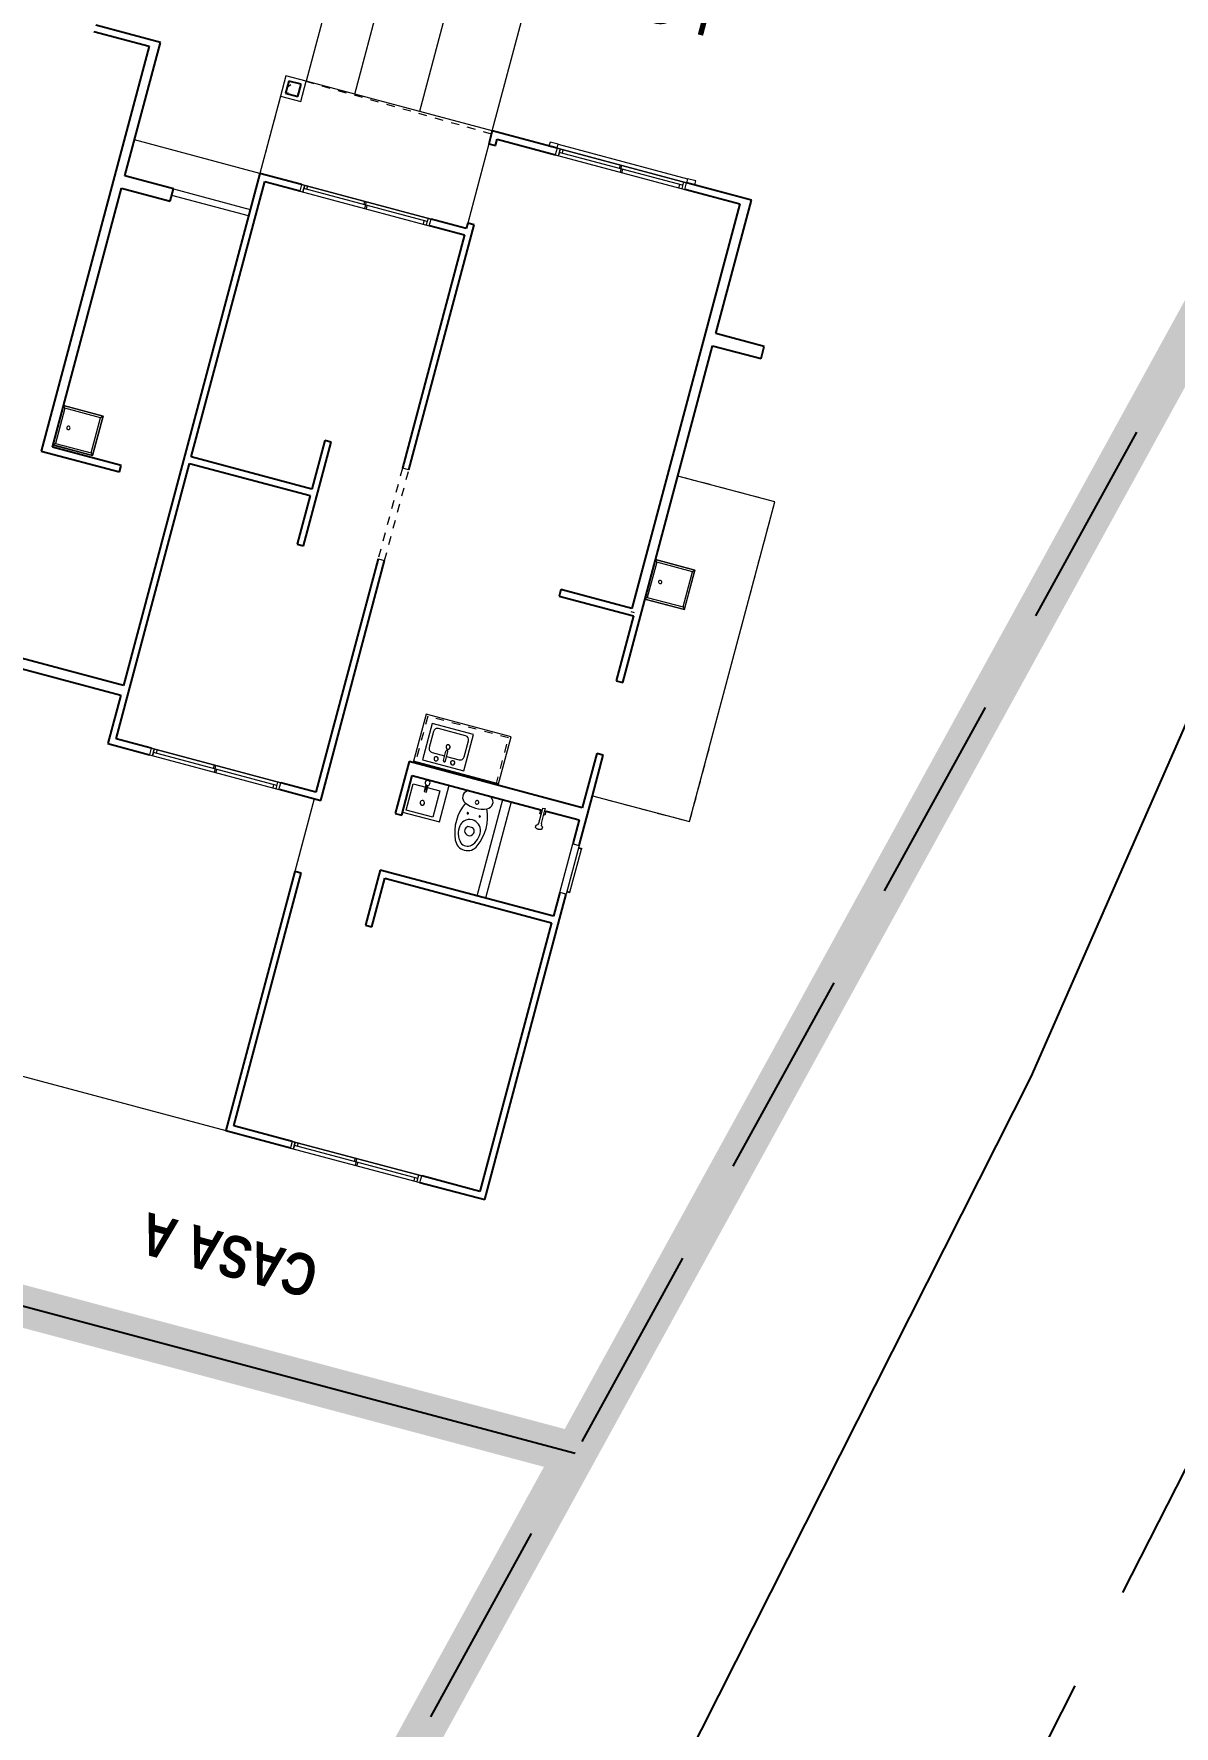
# Model space of a CAD drawing. Header units: metres. Extents: x 689715 to 690980, y 1005284 to 1006835.
# Drawn here: x 690837.61 to 690851.22, y 1005439.87 to 1005460.07 of the extents above; entities that cross this region are included whole.
import ezdxf

# ---------------------------------------------------------------- set-up
doc = ezdxf.new("R2010")
doc.units = ezdxf.units.M
for name, pattern in [('Dash', [0.006, 0.003, -0.003]), ('DASHED2', [0.375, 0.25, -0.125]), ('HIDDEN', [0.375, 0.25, -0.125]), ('Overhead', [0.00396875, 0.00238125, -0.0015875])]:
    doc.linetypes.add(name, pattern=pattern)
for name, color, linetype, lineweight in [('A-AREA', 250, 'Dash', 9), ('A-COLS', 52, 'Continuous', 9), ('A-DETL-GENF', 92, 'Continuous', 9), ('A-DETL-MEDM', 33, 'Continuous', 18), ('A-FLOR', 250, 'Continuous', 9), ('A-GENM', 13, 'Continuous', 9), ('A-GLAZ', 151, 'Continuous', 9), ('A-WALL', 250, 'Continuous', 9), ('G-ANNO-TEXT', 2, 'Continuous', 9), ('P-PIPE', 250, 'Continuous', 9), ('P-SANR-FIXT', 250, 'Continuous', 9), ('Q-CASE', 31, 'Continuous', 9), ('X1$0$A-FLOR', 250, 'Continuous', 9)]:
    doc.layers.add(name, color=color, linetype=linetype, lineweight=lineweight)
for name, color, linetype in [('A-BLDG', 7, 'Continuous'), ('C-LOTE-LINEA', 230, 'Continuous'), ('G-Poligono efectivo', 40, 'Continuous'), ('POLIGONO EFECTIVO FIII', 6, 'Continuous')]:
    doc.layers.add(name, color=color, linetype=linetype)
doc.styles.add('ARIAL', font='arial.ttf')
doc.styles.add('Arial_B', font='', dxfattribs={"width": 0.8, "height": 0.5})
doc.styles.get('Arial_B').set_extended_font_data('Arial', bold=True)

# ---------------------------------------------------------------- blocks, each defined once
blk = doc.blocks.new('Sink - Utility - 455 mmx455 mm-688411-PLANO CLAVE')
at = {"layer": 'P-SANR-FIXT'}
for p, q in [((0.494128402543429, 0.2444437499999881), (0.006527169486172977, 0.2444437499999881)), ((0.006527169486180016, 0.2436499999999884), (0.4933346525434293, 0.2436499999999884)), ((0.02936875000000625, 0.2174562499999934), (0.006527169486180016, 0.2436499999999884)), ((0.02936875000000625, 0.2174562499999934), (0.02936875000000625, -0.2174562500000077)), ((0.4706312500000136, 0.2174562499999934), (0.02936875000000625, 0.2174562499999934)), ((0.4933346525434293, 0.2436499999999884), (0.4706312500000136, 0.2174562499999934)), ((0.4706312500000136, -0.2174562500000076), (0.4706312500000136, 0.2174562499999934)), ((0.4933346525434293, 0.2436499999999884), (0.4933346525434293, -0.2436500000000057)), ((0.4941284025434291, -0.2444437500000057), (0.4941284025434291, 0.2444437499999881)), ((0.02936875000000625, -0.2174562500000077), (0.006527169486180016, -0.2436500000000057)), ((0.4933346525434293, -0.2436500000000057), (0.006527169486180016, -0.2436500000000057)), ((0.006527169486171747, -0.2444437500000056), (0.4941284025434291, -0.2444437500000056)), ((0.02936875000000625, -0.2174562500000077), (0.4706312500000136, -0.2174562500000077)), ((0.4706312500000136, -0.2174562500000076), (0.4933346525434293, -0.2436500000000057))]:
    blk.add_line(p, q, dxfattribs=at)
for centre, radius, start, end in [((0.1301750000000063, -9.71852056014801e-15), 0.02000000000000002, 90.00000000000084, 269.9999999999999), ((0.1301750000000063, -9.718520560148014e-15), 0.01999999999999999, 89.99999999999997, 269.9999999999994), ((0.1301750000000063, -9.71852056014801e-15), 0.02, 269.9999999999999, 89.99999999999962), ((0.1301750000000063, -9.718520560148014e-15), 0.01999999999999999, 269.9999999999994, 89.9999999999993)]:
    blk.add_arc(centre, radius, start, end, dxfattribs=at)
blk = doc.blocks.new('FRESNO B')
at = {"layer": 'A-FLOR', "color": 141}
for p, q in [((-1.953992523340276e-13, 6.730000000000018), (0.9499999999999424, 6.730000000000004)), ((0.9499999999999424, 6.65000000000002), (-7.460698725481052e-14, 6.65000000000002)), ((-8.881784197001252e-14, 5.249999999999986), (-8.881784197001252e-14, 6.204096295797726)), ((-7.460698725481052e-14, 6.204096295797697), (1.549999999999887, 6.204096295797697))]:
    blk.add_line(p, q, dxfattribs=at)
at = {"layer": 'A-WALL', "color": 141, "lineweight": 25}
for p, q in [((1.549999999999894, 12.65000000000002), (-6.750155989720952e-14, 12.65000000000002)), ((-7.460698725481052e-14, 6.204096295797697), (-6.750155989720952e-14, 12.53000000000002)), ((-6.750155989720952e-14, 12.53000000000002), (3.769999999999921, 12.53000000000002)), ((1.669999999999892, 10.08000000000003), (0.6999999999999922, 10.08000000000003)), ((0.6999999999999922, 10.08000000000003), (0.6999999999999922, 10.00000000000003)), ((0.6999999999999922, 10.00000000000003), (1.549999999999894, 10.00000000000003)), ((1.549999999999894, 10.00000000000003), (1.549999999999887, 6.800000000000026)), ((1.669999999999892, 5.080000000000027), (1.669999999999892, 10.08000000000003)), ((1.549999999999887, 6.800000000000026), (0.9499999999999424, 6.800000000000026)), ((0.9499999999999424, 6.800000000000026), (0.9499999999999424, 6.65000000000002)), ((0.9499999999999424, 6.65000000000002), (1.549999999999887, 6.65000000000002)), ((1.549999999999887, 6.65000000000002), (1.549999999999887, 5.000000000000014)), ((2.349999999999884, 5.080000000000027), (1.669999999999892, 5.080000000000027)), ((1.549999999999887, 5.000000000000014), (2.349999999999884, 5.000000000000014))]:
    blk.add_line(p, q, dxfattribs=at)
at = {"layer": 'P-SANR-FIXT', "color": 141, "rotation": 180}
blk.add_blockref('Sink - Utility - 455 mmx455 mm-688411-PLANO CLAVE', (1.556527169486078, 9.730000000000032), dxfattribs=at)
blk = doc.blocks.new('Window-Sliding - VENTANA DE 1_60 X 1_20-675561-PLANO CLAVE')
at = {"layer": 'A-GLAZ'}
for p, q in [((0.8003658304546725, 0.03999999999999999), (-0.7996341695453272, 0.03999999999999999)), ((-0.7996341695453272, 0.03999999999999999), (-0.7996341695453272, -0.04254999999902379)), ((-0.7996341695453272, 0.04000000000097636), (0.8003658304546725, 0.04000000000097636)), ((-0.7615341697799087, -0.04254999999902379), (-0.7615341697799087, 0.04000000000097636)), ((-0.7615341697799087, 0.04000000000097636), (-0.7615341697799087, -0.04254999999902379)), ((-0.7266091695452884, 0.04000000000097636), (-0.7266091695452884, -0.001274999999028649)), ((-0.02185916954532734, 0.04000000000097636), (-0.02185916954532734, -0.001274999999028649)), ((0.000365830454672653, -0.001274999999028649), (0.000365830454672653, 0.04000000000097636)), ((0.7622658304671645, 0.04000000000097636), (0.7622658304671645, -0.04254999999902379)), ((0.8003658304546725, -0.04254999999902379), (0.8003658304546725, 0.03999999999999999)), ((-0.7996341695453272, -0.04254999999902379), (0.8003658304546725, -0.04254999999902379)), ((-0.7996341695453272, -0.04254999999902379), (0.8003658304546725, -0.04254999999902379)), ((-0.7996341692992297, -0.04254999999902379), (0.8003658304556447, -0.04254999999902379)), ((0.7622658304671645, -0.001274999999028649), (-0.7615341697799086, -0.001274999999028649)), ((0.000365830454672653, -0.001274999999028649), (0.000365830454672653, -0.04254999999902379)), ((0.02259083045467268, -0.04254999999902379), (0.02259083045467268, -0.001274999999028649)), ((0.7273408304547152, -0.04254999999902379), (0.7273408304547152, -0.001274999999028649))]:
    blk.add_line(p, q, dxfattribs=at)
blk = doc.blocks.new('Window-Sliding - VENTANA DE 1_60 X 1_20-V1-PLANO CLAVE')
at = {"layer": 'A-GLAZ'}
for p, q in [((0.8003658304546725, 0.03999999999999999), (-0.7996341695453272, 0.03999999999999999)), ((-0.7996341695453272, 0.03999999999999999), (-0.7996341695453272, -0.0400000000000174)), ((-0.7996341695453272, 0.04000000000097636), (0.8003658304546725, 0.04000000000097636)), ((-0.7615341697799087, -0.04000000000001742), (-0.7615341697799087, 0.04000000000097636)), ((-0.7615341697799087, 0.04000000000097636), (-0.7615341697799087, -0.04000000000001743)), ((-0.7266091695452884, 0.04000000000097636), (-0.7266091695452884, -0.001274999999028649)), ((-0.02185916954532734, 0.04000000000097636), (-0.02185916954532734, -0.001274999999028649)), ((0.000365830454672653, -0.001274999999028649), (0.000365830454672653, 0.04000000000097636)), ((0.7622658304671645, 0.04000000000097636), (0.7622658304671645, -0.0400000000000134)), ((0.8003658304546725, -0.04000000000001214), (0.8003658304546725, 0.03999999999999999)), ((-0.7996341695453272, -0.04254999999902379), (0.8003658304546725, -0.04254999999902379)), ((-0.7996341695453272, -0.04254999999902379), (0.8003658304546725, -0.04254999999902379)), ((-0.7996341692992297, -0.04254999999902379), (0.8003658304556447, -0.04254999999902379)), ((0.7622658304671645, -0.001274999999028649), (-0.7615341697799086, -0.001274999999028649)), ((0.000365830454672653, -0.001274999999028649), (0.000365830454672653, -0.04000000000001475)), ((0.02259083045467268, -0.04000000000001475), (0.02259083045467268, -0.001274999999028649)), ((0.7273408304547152, -0.04000000000001343), (0.7273408304547152, -0.001274999999028649))]:
    blk.add_line(p, q, dxfattribs=at)
blk = doc.blocks.new('M_MOLDURA SENCILLA PARA VENTANAS - Type 3-V10-PLANO CLAVE')
at = {"layer": 'A-GENM', "lineweight": 18}
for p, q in [((-0.6750000000000111, 0.09000000000000012), (-0.7750000000000058, 0.09000000000000012)), ((-0.7750000000000058, 0.09000000000000012), (-0.7750000000000058, 0.04000000000000011)), ((-0.7750000000000058, 0.04000000000000011), (-0.6750000000000111, 0.04000000000000011)), ((-0.6750000000000111, 0.04000000000000011), (-0.6750000000000111, 0.09000000000000012)), ((1.024999999999992, 0.09000000000000012), (0.9249999999999889, 0.09000000000000012)), ((0.9249999999999889, 0.09000000000000012), (0.9249999999999889, 0.04000000000000011)), ((0.9249999999999889, 0.04000000000000011), (1.024999999999992, 0.04000000000000011)), ((1.024999999999992, 0.04000000000000011), (1.024999999999992, 0.09000000000000012))]:
    blk.add_line(p, q, dxfattribs=at)
at = {"layer": 'A-GENM'}
blk.add_line((-0.675000000000008, 0.09000000000000001), (0.924999999999992, 0.09000000000000001), dxfattribs=at)
blk = doc.blocks.new('M_Ventana_Celosia 1 cuerpo - BAÑO-1121871-PLANO CLAVE')
at = {"layer": 'A-GLAZ'}
for p, q in [((-0.300000000000007, -0.04), (-0.300000000000007, 0.04)), ((-0.300000000000007, 0.04), (0.2999999999999924, 0.04)), ((-0.2750000000000072, 0.03999999999999969), (-0.2750000000000072, 0.07675334097780745)), ((-0.2750000000000072, 0.07675334097780745), (-0.2650000000000072, 0.07675334097780745)), ((-0.2650000000000072, 0.07675334097780745), (-0.2650000000000072, 0.03999999999999969)), ((0.2649999999999921, 0.07604623419662293), (-0.2650000000000081, 0.07604623419662293)), ((0.2649999999999926, 0.03999999999999973), (0.2649999999999926, 0.07675334097781016)), ((0.2749999999999926, 0.07675334097781016), (0.2649999999999926, 0.07675334097781016)), ((0.2749999999999926, 0.07675334097781016), (0.2749999999999926, 0.0399999999999997)), ((0.2999999999999924, 0.04), (0.2999999999999924, -0.04)), ((0.2999999999999924, -0.04), (-0.300000000000007, -0.04))]:
    blk.add_line(p, q, dxfattribs=at)
blk = doc.blocks.new('Asiento de WC con cisterna - Basado en muro _1_ - 700 x 370 mm-V7-PLANO CLAVE')
at = {"layer": 'P-SANR-FIXT'}
for p, q in [((0.08188709035935567, 0.5055635977873038), (0.09421954282716859, 0.493231145319493)), ((0.09421954282716859, 0.493231145319493), (0.1557804571728157, 0.493231145319493)), ((0.1557804571728157, 0.493231145319493), (0.1681124345074399, 0.5055631226541172)), ((-0.02187722138719559, 0.07499999999999994), (-0.02187722138719559, 0.08391989724035026)), ((-0.02187722138719559, 0.07499999999999994), (-0.02187722138719559, 0.08391989724035026)), ((0.2718772213871811, 0.0839198972403314), (0.2718772213871811, 0.07499999999999994)), ((0.2718772213871811, 0.0839198972403314), (0.2718772213871811, 0.07499999999999994))]:
    blk.add_line(p, q, dxfattribs=at)
for centre, radius, start, end in [((0.5000422088294059, 0.4631829594189233), 0.5583911110627031, 156.2031105431048, 204.6060293370741), ((0.5000422088294061, 0.4631829594189232), 0.5583911110627032, 156.2031105431045, 204.6455084719933), ((0.1263906931667725, 0.6279586832031133), 0.1500205755124663, 90.53114040896261, 156.2031105431063), ((0.1263906931667726, 0.627958683203113), 0.1500205755124664, 90.53114040896229, 156.2031105431058), ((0.2155035793955505, 0.5453808393940114), 0.2198801290422032, 135.6026374064219, 189.0939245400835), ((0.1167033178664538, 0.6421242949030073), 0.08160219203835921, 84.16452320228078, 135.6026374064211), ((0.1236093068331425, 0.6279586832032669), 0.1500205755124664, 23.79688945691986, 89.46885958470654), ((0.1236093068331423, 0.6279586832032668), 0.1500205755124665, 23.79688945691951, 89.46885958470611), ((0.1332966821335287, 0.6421242949030073), 0.08160219203835917, 44.39736259357652, 95.8354767977185), ((0.03449642060443201, 0.5453808393940114), 0.2198801290422031, 350.9060754599147, 44.3973625935772), ((-0.2500422088294234, 0.4631829594189235), 0.5583911110627031, 335.3544915280072, 23.79688945691954), ((-0.2500422088294235, 0.4631829594189235), 0.5583911110627032, 335.3939706629263, 23.79688945691991), ((0.1249965700011368, 0.5308938083802591), 0.1282210170177353, 189.0939245400833, 270.0015327010727), ((0.1172424294186785, 0.5409189368466328), 0.0499999999999988, 162.8135445182306, 225.0000000000047), ((0.1249996889637568, 0.5385196732527052), 0.05811982397823022, 17.18294614083706, 162.8135445182307), ((0.1250034299988457, 0.5308938083802591), 0.1282210170177353, 269.9984672994297, 317.5547232189022), ((0.1327570954481102, 0.5409184617134469), 0.05000000000000183, 314.9999999999996, 17.18294614083711), ((0.1250034299988457, 0.5308938083802591), 0.1282210170177355, 317.5547232189018, 350.9060754599144), ((0.0221904505495775, 0.1536969039532579), 0.0825275128411137, 113.1217691630647, 237.7255393616297), ((0.02219045054957754, 0.1536969039532579), 0.08252751284111375, 113.1217691630644, 237.7255393616293), ((0.1249999999999927, -0.08708317119861808), 0.3443382231803591, 66.87823083693358, 113.121769163063), ((0.1249999999982369, -0.08708317119446829), 0.3443382231758532, 112.6568070909436, 113.1217691630658), ((0.0518305911706004, 0.3404140648905677), 0.007829715225314391, 1.272221872585407e-12, 180.0000000000004), ((0.0518305911706004, 0.3404140648905676), 0.007829715225314412, 179.9999999999999, 359.9999999999992), ((0.1256452486108077, 0.1862915561837395), 0.02088535773801652, 2.544443745170813e-14, 180), ((0.1997880414132113, 0.3404140648905682), 0.007829715225314409, 7.124442486478279e-13, 180.000000000004), ((0.1997880414132113, 0.3404140648905676), 0.007829715225314452, 179.9999999999995, 1.933777246329818e-12), ((0.1249999999989467, -0.08708317120110491), 0.3443382231830575, 66.87823083693642, 67.34319290905344), ((0.2278095494504263, 0.1536969039532501), 0.08252751284111375, 302.2744606383561, 66.87823083693543), ((0.2278095494504263, 0.1536969039532501), 0.08252751284111372, 302.2744606383558, 66.87823083693507), ((0.1256452486108077, 0.1862915561837395), 0.02088535773801541, 180, 5.088887490341627e-14)]:
    blk.add_arc(centre, radius, start, end, dxfattribs=at)
blk = doc.blocks.new('Shower_System-Symmons-Dia-Shower-Tub_Spout - 2_5 GPM Flow Restrictor_ Chrome-789671-PLANO CLAVE')
at = {"layer": 'P-PIPE'}
for p, q in [((10.78847418490957, 5.64833240039586), (10.78847418490957, 5.673732400395861)), ((10.86446639145359, 5.673732400395862), (10.86446639145359, 5.648332400395861)), ((10.79472028818157, 5.642086297123863), (10.78847418490957, 5.64833240039586)), ((10.80742028818156, 5.634753948705157), (10.79472028818157, 5.642086297123863)), ((10.79472028818157, 5.458853730516862), (10.81200504935531, 5.463495703043542)), ((10.79472028818157, 5.455054265245675), (10.79472028818157, 5.458853730516862)), ((10.81377028818158, 5.455054265245715), (10.79472028818157, 5.455054265245715)), ((10.80742028818156, 5.620154265245772), (10.80742028818156, 5.634753948705157)), ((10.81200504935531, 5.463495703043542), (10.81377028818157, 5.463495703043542)), ((10.81377028818157, 5.463495703043542), (10.81377028818156, 5.614123166941712)), ((10.81377028818158, 5.429654265245681), (10.81377028818158, 5.455054265245715)), ((10.83917028818159, 5.614123166941712), (10.83917028818159, 5.463495703043542)), ((10.83917028818159, 5.463495703043542), (10.84093552700785, 5.463495703043542)), ((10.85822028818159, 5.455054265245715), (10.83917028818158, 5.455054265245715)), ((10.83917028818158, 5.455054265245715), (10.83917028818158, 5.429654265245681)), ((10.84093552700785, 5.463495703043542), (10.85822028818159, 5.458853730516863)), ((10.85822028818159, 5.642086297123863), (10.84552028818159, 5.634753948705158)), ((10.84552028818159, 5.634753948705158), (10.84552028818159, 5.620154265245772)), ((10.86446639145359, 5.648332400395861), (10.85822028818159, 5.642086297123863)), ((10.85822028818159, 5.458853730516863), (10.85822028818159, 5.455054265245715)), ((10.83917028818158, 5.429654265245681), (10.81377028818158, 5.429654265245681))]:
    blk.add_line(p, q, dxfattribs=at)
blk.add_open_spline([(10.78847418490957, 5.673732400395861), (10.78847654084586, 5.674601728311892), (10.78882015961313, 5.676313428696286), (10.79036904348912, 5.678832166529689), (10.79290117796723, 5.681205930820459), (10.79749763517924, 5.684101631818613), (10.80530575190709, 5.687059475227506), (10.81697131742473, 5.689164437133897), (10.82966575595639, 5.689597408816618), (10.8420135478714, 5.68831017386291), (10.8535677299157, 5.685208237250614), (10.86227323625739, 5.680183749285701), (10.86446050161287, 5.67590572018594), (10.86446639145359, 5.673732400395862)], degree=3, knots=[0, 0, 0, 0, 0.05263157894736842, 0.1052631578947368, 0.1578947368421053, 0.2105263157894737, 0.3157894736842105, 0.4210526315789473, 0.5263157894736842, 0.631578947368421, 0.7368421052631579, 0.868421052631579, 1, 1, 1, 1], dxfattribs=at)
for points in [[(10.81377028818156, 5.614123166941712), (10.81243554213799, 5.614630948917133), (10.81012839499278, 5.615792135391595), (10.80792105471739, 5.617888621405987), (10.80742151009942, 5.61939317255876), (10.80742028818156, 5.620154265245772)], [(10.84552028818159, 5.620154265245772), (10.84551906626373, 5.61939317255876), (10.84501952164576, 5.617888621405988), (10.84281218137037, 5.615792135391595), (10.84050503422517, 5.614630948917135), (10.83917028818159, 5.614123166941712)]]:
    blk.add_open_spline(points, degree=3, dxfattribs=at)
at = {"layer": 'P-SANR-FIXT'}
for p, q in [((10.73122028818158, 5.455054265245669), (10.73122028818158, 5.461404265245669)), ((10.73122028818158, 5.461404265245669), (10.79472028818157, 5.461404265245669)), ((10.79472028818157, 5.461404265245669), (10.79472028818157, 5.505854265245668)), ((10.79472028818157, 5.505854265245668), (10.81377028818157, 5.505854265245668)), ((10.83917028818158, 5.505854265245668), (10.85822028818158, 5.505854265245668)), ((10.85822028818158, 5.505854265245668), (10.85822028818158, 5.46140426524567)), ((10.85822028818158, 5.46140426524567), (10.92172028818158, 5.46140426524567)), ((10.92172028818158, 5.46140426524567), (10.92172028818158, 5.455054265245669))]:
    blk.add_line(p, q, dxfattribs=at)
blk = doc.blocks.new('M_PONTUS45_2017 - M_PONTUS45_2017-883207-PLANO CLAVE')
at = {"layer": 'A-GENM'}
for p, q in [((0.2279999999999978, 0.5280000000000005), (-0.2280000000000022, 0.5280000000000005)), ((-0.2280000000000022, 0.5280000000000005), (-0.2280000000000022, 0.07500000000000001)), ((-0.1359999999999999, 0.167995535799878), (-0.1359999999999999, 0.4948549201694228)), ((-0.1359999999999994, 0.4948549201694216), (0.1930000000000005, 0.4948549201694216)), ((0.1930000000000005, 0.4948549201694228), (0.1930000000000005, 0.167995535799878)), ((0.1930000000000005, 0.167995535799878), (-0.1359999999999999, 0.167995535799878))]:
    blk.add_line(p, q, dxfattribs=at)
at = {"layer": 'P-SANR-FIXT'}
for p, q in [((0.01334027428635848, 0.2253312500000225), (0.0133402742863582, 0.1390111950436073)), ((0.04366380000000099, 0.2253312500000224), (0.01334027428635848, 0.2253312500000225)), ((0.0436638000000007, 0.1392898136295784), (0.04366380000000099, 0.2253312500000224)), ((0.0221499999999993, 0.1999312500000069), (0.02214999999999903, 0.143680550901422)), ((0.03484999999999897, 0.1999312500000069), (0.0221499999999993, 0.1999312500000069)), ((0.03484999999999869, 0.1436805509014218), (0.03484999999999897, 0.1999312500000069))]:
    blk.add_line(p, q, dxfattribs=at)
for centre, radius, start, end in [((0.02850000000000183, 0.3600363776654815), 0.02717799999999874, 359.9999999999991, 179.9999999999995), ((0.02850000000000183, 0.3600363776654815), 0.02717799999999875, 179.9999999999999, 359.9999999999992), ((0.02850000000000062, 0.1150000000000157), 0.02937509999996869, 359.9999999999992, 179.9999999999995), ((0.02850000000000062, 0.1150000000000157), 0.0293750999999687, 179.9999999999998, 359.9999999999993), ((0.02850000000000262, 0.1149999999999975), 0.02937509999998626, 77.51585301925981, 102.4841469807401)]:
    blk.add_arc(centre, radius, start, end, dxfattribs=at)
blk = doc.blocks.new('M_Opening-Door - 0915 x 2134mm-891380-PLANO CLAVE')
at = {"layer": 'A-DETL-GENF', "linetype": 'Overhead'}
for p, q in [((0.5518113432835852, 0.04000000000000224), (-0.5681886567164147, 0.04000000000000224)), ((-0.5681886567164147, -0.03999999999999618), (0.5518113432835852, -0.03999999999999618))]:
    blk.add_line(p, q, dxfattribs=at)
at = {"layer": 'A-DETL-MEDM'}
for p, q in [((-0.5681886567164147, 0.04000000000000224), (-0.5681886567164147, -0.03999999999999618)), ((0.551811343283585, -0.03999999999999618), (0.551811343283585, 0.04000000000000224))]:
    blk.add_line(p, q, dxfattribs=at)
blk = doc.blocks.new('M_Base Cabinet-Double Door Sink Unit - 105-535934-PLANO CLAVE')
at = {"layer": 'Q-CASE', "linetype": 'Dash'}
for p, q in [((-0.4812622950819733, -6.767919558114955e-17), (-0.4812622950819733, -0.5799999999999997)), ((0.5187377049180263, -0.5799999999999997), (0.5187377049180263, -6.767919558114955e-17)), ((-0.4812622950819733, -0.5799999999999997), (0.5187377049180263, -0.5799999999999997))]:
    blk.add_line(p, q, dxfattribs=at)
blk = doc.blocks.new('Counter Top w Sink Hole - 600mm Depth-798893-PLANO CLAVE')
at = {"layer": 'Q-CASE'}
for p, q in [((-1.200462295081971, 0), (-1.200462295081971, -0.5999999999999998)), ((-0.1504622950819716, -0.5999999999999998), (-0.1504622950819716, 0)), ((-1.200462295081969, -0.01904999999999946), (-0.1504622950819689, -0.01904999999999946)), ((-1.200462295081971, -0.5999999999999998), (-0.1504622950819716, -0.5999999999999998))]:
    blk.add_line(p, q, dxfattribs=at)
blk = doc.blocks.new('Fregadero de cocina - Isla - 510 x 450 mm-V14-PLANO CLAVE')
at = {"layer": 'P-SANR-FIXT'}
for p, q in [((-0.2393107594349382, 0.2273454011136385), (-0.2393107594349382, -0.22265459888635)), ((0.2706892405650619, 0.2273454011136385), (-0.2393107594349382, 0.2273454011136385)), ((0.2706892405650619, -0.22265459888635), (0.2706892405650619, 0.2273454011136386)), ((-0.2012107594349317, 0.06224540111364279), (-0.2012107594349317, -0.1337545988863613)), ((0.002989240565061231, 0.1130454011136345), (-0.1504107594349398, 0.1130454011136345)), ((0.00298924056506123, 0.1701954011136374), (0.00298924056506123, 0.05314540111363695)), ((0.0283892405650612, 0.1701954011136374), (0.0283892405650612, 0.05314540111363695)), ((0.1817892405650552, 0.1130454011136363), (0.02838924056506121, 0.1130454011136363)), ((0.2325892405650642, -0.1337545988863628), (0.2325892405650642, 0.06224540111362735)), ((-0.1504107594349319, -0.1845545988863609), (0.1817892405650662, -0.1845545988863609)), ((-0.2393107594349382, -0.22265459888635), (0.2706892405650619, -0.22265459888635))]:
    blk.add_line(p, q, dxfattribs=at)
for centre, radius, start, end in [((-0.1504107594349399, 0.06224540111364263), 0.05079999999999229, 89.99999999999994, 180), ((-0.08591075943493846, 0.1671166075596429), 0.0254000000000002, 359.9999999999996, 179.9999999999998), ((-0.08591075943493846, 0.1671166075596429), 0.02540000000000019, 180.0000000000001, 3.562221243239139e-13), ((0.01568924056506129, -5.66033779171555e-17), 0.02539999999999978, 359.9999999999996, 179.9999999999998), ((0.01568924056506129, -5.586524424723636e-17), 0.02539999999999978, 180.0000000000001, 3.053332494204976e-13), ((0.01568924056506121, 0.1701954011136374), 0.0127, 359.9999999999996, 179.9999999999999), ((0.01568924056506121, 0.05314540111363695), 0.01269999999999997, 180, 5.088887490341627e-14), ((0.1172892405650611, 0.172313332320954), 0.02540000000000013, 359.9999999999996, 179.9999999999998), ((0.1172892405650611, 0.172313332320954), 0.02540000000000013, 180.0000000000001, 3.562221243239139e-13), ((0.1817892405650552, 0.06224540111362734), 0.05080000000000862, 359.9999999999996, 90.00000000000006), ((-0.150410759434932, -0.1337545988863612), 0.05079999999999975, 179.9999999999997, 269.9999999999994), ((0.1817892405650661, -0.1337545988863628), 0.05079999999999806, 269.9999999999996, 2.544443745170813e-14)]:
    blk.add_arc(centre, radius, start, end, dxfattribs=at)
blk = doc.blocks.new('M_Rectangular Column - 25X25-664251-PLANO CLAVE')
at = {"layer": 'A-COLS'}
for p, q in [((0.1250000000000005, 0.1250000000000036), (-0.1249999999999997, 0.1250000000000036)), ((-0.1249999999999997, 0.1250000000000036), (-0.1249999999999997, -0.1249999999999954)), ((0.1250000000000005, -0.1249999999999954), (0.1250000000000005, 0.1250000000000036)), ((-0.1249999999999997, -0.1249999999999954), (0.1250000000000005, -0.1249999999999954))]:
    blk.add_line(p, q, dxfattribs=at)
blk = doc.blocks.new('FRESNO A')
at = {"layer": 'A-COLS'}
h = blk.add_hatch(dxfattribs=at)
h.set_pattern_fill('FP_2', color=141, style=0, pattern_type=2)
h.set_pattern_definition([(49.99999999999999, (-60.87647028818293, 7.224945734754492), (0.4556770199074901, -0.04034170953528002), [0.048, -0.524]), (355, (-60.87647028818293, 7.224945734754492), (-0.08772022844793115, 0.4774622095213848), [0.038, -0.419]), (100.451, (-60.83847028818293, 7.221945734754492), (0.3676563626281205, 0.4379563894031687), [0.04, -0.445]), (46.184, (-60.87647028818293, 7.351945734754494), (0.6776120746636465, -0.1055219231725278), [0.071, -0.7859999999999999]), (96.63599999999998, (-60.82047028818293, 7.342945734754494), (0.5934750727977501, 0.618727999986832), [0.06099999999999998, -0.6679999999999996]), (351.184, (-60.87647028818293, 7.351945734754494), (0.5937771062446777, 0.6183015025856697), [0.057, -0.629]), (21, (-60.81347028818293, 7.319945734754491), (0.3789860528217545, -0.256200257155582), [0.048, -0.524]), (326, (-60.81347028818293, 7.319945734754491), (0.1547564319647091, 0.4601254685034858), [0.038, -0.419]), (71.45100000000001, (-60.78147028818293, 7.29894573475449), (0.5338849710407494, 0.2048019474927379), [0.04, -0.445]), (37.50000000000001, (-60.87647028818293, 7.224945734754492), (0.007874588010895286, 0.2114993873836487), [0.008, -0.406, 0.008, -0.417, -0.421]), (37.50000000000001, (-60.87647028818293, 7.224945734754492), (0.007874588010895286, 0.2114993873836487), [-0.8390000000000001, 0.008, -0.412]), (7.499999999999999, (-60.87647028818293, 7.224945734754492), (0.1666766369180628, 0.2509021695914251), [0.008, -0.234, 0.008, -0.396, -0.16]), (7.499999999999999, (-60.87647028818293, 7.224945734754492), (0.1666766369180628, 0.2509021695914251), [-0.647, 0.008, -0.152]), (327.5, (-61.01847028818293, 7.224945734754492), (0.3392980184879484, -0.01458953906577559), [0.008, -0.15, 0.008, -0.487, -0.657]), (327.5, (-61.01847028818293, 7.224945734754492), (0.3392980184879484, -0.01458953906577559), [-0.654, 0.008, -0.649]), (317.5, (-61.08147028818293, 7.224945734754492), (0.3702240791281796, 0.06358562128100498), [0.008, -0.198, 0.008, -0.321, -0.467]), (317.5, (-61.08147028818293, 7.224945734754492), (0.3702240791281796, 0.06358562128100498), [-0.535, 0.008, -0.458])])
h.paths.add_polyline_path([(7.100000000000065, 5.050000000000033), (7.250000000000085, 5.050000000000033), (7.250000000000085, 5.200000000000031), (7.100000000000065, 5.200000000000031), (7.100000000000065, 5.05739130434803)], flags=0)
at = {"layer": 'A-AREA', "color": 141}
for p, q in [((1.549999999999883, 12.36000000000009), (0.3499999999999375, 12.3600000000001)), ((0.3499999999999375, 12.3600000000001), (0.3499999999999233, 8.410000000000096)), ((0.3499999999999233, 8.410000000000096), (1.549999999999855, 8.410000000000089)), ((7.299999999999997, 5.250000000000036), (7.299999999999997, 6.204096295797761)), ((4.749999999999915, 5.039382239382341), (7.049999999999997, 5.003861003861097))]:
    blk.add_line(p, q, dxfattribs=at)
at = {"layer": 'A-COLS', "color": 141, "lineweight": 25}
for p, q in [((7.25, 5.200000000000038), (7.099999999999994, 5.200000000000038)), ((7.099999999999994, 5.200000000000038), (7.099999999999994, 5.050000000000033)), ((7.25, 5.050000000000033), (7.25, 5.200000000000038)), ((7.099999999999994, 5.050000000000033), (7.25, 5.050000000000033))]:
    blk.add_line(p, q, dxfattribs=at)
at = {"layer": 'A-FLOR', "color": 141}
for p, q in [((7.91749999999999, 17.34999999999998), (4.749999999999815, 17.34999999999998)), ((4.749999999999844, 13.25000000000011), (4.749999999999844, 14.15000000000011)), ((1.549999999999912, 12.36000000000009), (0.3499999999999375, 12.36000000000009)), ((0.3499999999999375, 12.36000000000009), (0.3499999999999375, 8.410000000000096)), ((0.3499999999999375, 8.410000000000096), (1.549999999999912, 8.410000000000096)), ((4.749999999999915, 5.160048147898884), (4.749999999999915, 6.140048147898938)), ((7.299999999999898, 5.250000000000036), (7.299999999999898, 6.204096295797775)), ((4.749999999999915, 5.000000000000099), (7.049999999999997, 5.000000000000099))]:
    blk.add_line(p, q, dxfattribs=at)
at = {"layer": 'A-WALL', "color": 141, "lineweight": 25}
for p, q in [((2.349999999999866, 17.35000000000009), (1.549999999999912, 17.35000000000009)), ((1.549999999999912, 17.35000000000009), (1.549999999999883, 13.57500000000008)), ((1.62999999999991, 17.27000000000009), (2.349999999999866, 17.27000000000009)), ((1.629999999999924, 13.95000000000009), (1.62999999999991, 17.27000000000009)), ((4.749999999999872, 17.35000000000008), (3.949999999999861, 17.35000000000008)), ((3.949999999999861, 17.27000000000008), (4.66999999999986, 17.27000000000008)), ((4.66999999999986, 17.27000000000008), (4.66999999999986, 14.15000000000011)), ((4.749999999999858, 14.15000000000011), (4.749999999999872, 17.35000000000008)), ((3.689999999999898, 14.55000000000008), (3.689999999999912, 13.95000000000008)), ((3.769999999999897, 14.55000000000008), (3.689999999999898, 14.55000000000008)), ((3.769999999999897, 13.87000000000008), (3.769999999999897, 14.55000000000008)), ((4.66999999999986, 14.15000000000011), (4.749999999999858, 14.15000000000011)), ((3.689999999999898, 13.95000000000008), (1.62999999999991, 13.95000000000009)), ((1.62999999999991, 13.87000000000009), (3.769999999999897, 13.87000000000008)), ((1.629999999999868, 13.57500000000008), (1.629999999999868, 13.87000000000009)), ((3.689999999999898, 13.17000000000008), (3.689999999999912, 12.68000000000008)), ((3.769999999999897, 13.17000000000008), (3.689999999999898, 13.17000000000008)), ((3.769999999999897, 12.53000000000008), (3.769999999999897, 13.17000000000008)), ((5.185000000000002, 13.25000000000011), (4.66999999999986, 13.25000000000011)), ((4.66999999999986, 13.25000000000011), (4.66999999999986, 10.28681119365349)), ((4.749999999999858, 13.17000000000011), (5.185000000000002, 13.1700000000001)), ((4.749999999999858, 10.28681119365349), (4.749999999999858, 13.17000000000011)), ((7.299999999999912, 13.2500000000001), (6.785000000000011, 13.2500000000001)), ((6.785000000000011, 13.17000000000009), (7.219999999999914, 13.17000000000009)), ((7.219999999999914, 13.17000000000009), (7.219999999999914, 9.766811193653474)), ((7.299999999999912, 12.65000000000015), (7.299999999999912, 13.2500000000001)), ((1.549999999999883, 12.97500000000009), (1.549999999999883, 12.36000000000009)), ((1.629999999999868, 12.68000000000008), (1.629999999999868, 12.97500000000009)), ((2.038249999999877, 12.68000000000008), (1.629999999999868, 12.68000000000008)), ((1.629999999999868, 12.53000000000009), (3.769999999999897, 12.53000000000008)), ((1.629999999999868, 11.86000000000008), (1.629999999999868, 12.53000000000009)), ((3.689999999999898, 12.68000000000008), (2.10174999999991, 12.68000000000008)), ((8.849814697676877, 12.65000000000015), (7.299999999999912, 12.65000000000015)), ((7.299999999999912, 6.204096295797761), (7.299999999999912, 12.53000000000015)), ((1.549999999999883, 12.35998642538004), (1.549999999999855, 11.86000000000008)), ((1.549999999999855, 11.86000000000008), (1.629999999999868, 11.86000000000008)), ((1.549999999999855, 10.96000000000008), (1.549999999999855, 6.800000000000097)), ((1.629999999999868, 10.96000000000008), (1.549999999999855, 10.96000000000008)), ((1.629999999999853, 10.16000000000008), (1.629999999999868, 10.96000000000008)), ((5.729999999999933, 10.36681119365348), (5.649999999999892, 10.36681119365349)), ((5.649999999999892, 10.36681119365349), (5.649999999999935, 9.086811193653489)), ((5.729999999999933, 9.766811193653481), (5.729999999999933, 10.36681119365348)), ((2.549999999999855, 10.16000000000007), (1.629999999999868, 10.16000000000008)), ((2.549999999999855, 10.08000000000008), (2.549999999999855, 10.16000000000007)), ((1.66999999999986, 10.08000000000008), (2.549999999999855, 10.08000000000008)), ((1.66999999999986, 5.080000000000098), (1.66999999999986, 10.08000000000008)), ((7.219999999999914, 9.766811193653474), (5.729999999999933, 9.766811193653481)), ((5.729999999999933, 9.086811193653489), (5.729999999999933, 9.686811193653476)), ((5.729999999999933, 9.686811193653476), (7.219999999999914, 9.686811193653476)), ((7.219999999999914, 9.686811193653476), (7.219999999999914, 6.28409629579776)), ((4.669999999999916, 9.166811193653494), (4.669999999999916, 6.140048147898931)), ((4.749999999999915, 6.284096295797767), (4.749999999999915, 9.166811193653494)), ((5.649999999999935, 9.086811193653489), (5.729999999999933, 9.086811193653489)), ((1.549999999999855, 6.800000000000097), (0.9499999999998607, 6.800000000000104)), ((0.9499999999998607, 6.800000000000104), (0.9499999999998607, 6.650000000000098)), ((0.9499999999998607, 6.650000000000098), (1.549999999999855, 6.650000000000098)), ((1.549999999999855, 6.650000000000098), (1.549999999999855, 5.000000000000099)), ((5.184999999999917, 6.284096295797767), (4.749999999999915, 6.284096295797767)), ((7.219999999999914, 6.28409629579776), (6.784999999999926, 6.28409629579776)), ((4.669999999999916, 6.140048147898931), (4.749999999999915, 6.140048147898931)), ((4.749999999999915, 6.204096295797761), (5.184999999999917, 6.204096295797761)), ((4.749999999999915, 6.140048147898931), (4.749999999999915, 6.204096295797768)), ((6.784999999999926, 6.204096295797761), (7.299999999999912, 6.204096295797761)), ((2.349999999999866, 5.080000000000098), (1.66999999999986, 5.080000000000098)), ((4.669999999999916, 5.080000000000098), (3.949999999999861, 5.080000000000098)), ((4.669999999999916, 5.160048147898941), (4.669999999999916, 5.080000000000098)), ((4.749999999999915, 5.160048147898941), (4.669999999999916, 5.160048147898941)), ((4.749999999999915, 5.000000000000099), (4.749999999999915, 5.160048147898941)), ((1.549999999999855, 5.000000000000099), (2.349999999999866, 5.000000000000099)), ((3.949999999999861, 5.000000000000099), (4.749999999999915, 5.000000000000099))]:
    blk.add_line(p, q, dxfattribs=at)
at = {"layer": 'A-WALL', "color": 141}
for p, q in [((2.469999999999899, 12.68000000000008), (2.469999999999899, 13.87000000000009)), ((2.569999999999894, 13.87000000000008), (2.569999999999894, 12.68000000000008)), ((1.629999999999868, 10.12000000000008), (1.669999999999874, 10.12000000000008))]:
    blk.add_line(p, q, dxfattribs=at)
at = {"layer": 'X1$0$A-FLOR', "color": 141}
for p, q in [((4.749999999999901, 5.000000000000007), (4.749999999999901, -2.131628207280301e-14)), ((5.649999999999892, -2.131628207280301e-14), (5.649999999999892, 5.000000000000007)), ((6.449999999999989, 5.000000000000014), (6.449999999999989, -7.105427357601002e-15)), ((7.049999999999983, -7.105427357601002e-15), (7.049999999999983, 5.000000000000014))]:
    blk.add_line(p, q, dxfattribs=at)
at = {"layer": 'A-COLS', "color": 141}
blk.add_blockref('M_Rectangular Column - 25X25-664251-PLANO CLAVE', (7.174999999999997, 5.125000000000028), dxfattribs=at)
at = {"layer": 'A-GENM', "color": 141}
blk.add_blockref('M_PONTUS45_2017 - M_PONTUS45_2017-883207-PLANO CLAVE', (3.461999999999904, 12.60500000000008), dxfattribs=at)
for name, p, rotation in [('M_Opening-Door - 0915 x 2134mm-891380-PLANO CLAVE', (4.709999999999923, 9.718622536937076), 269.9999999999999), ('M_MOLDURA SENCILLA PARA VENTANAS - Type 3-V10-PLANO CLAVE', (3.274999999999849, 5.040000000000099), 180)]:
    blk.add_blockref(name, p, dxfattribs=dict(at, rotation=rotation))
at = {"layer": 'A-GLAZ', "color": 141}
for name, p, rotation in [('Window-Sliding - VENTANA DE 1_60 X 1_20-V1-PLANO CLAVE', (3.150365830454533, 17.31000000000008), 180), ('M_Ventana_Celosia 1 cuerpo - BAÑO-1121871-PLANO CLAVE', (1.589999999999876, 13.27500000000009), 89.99999999999991), ('Window-Sliding - VENTANA DE 1_60 X 1_20-675561-PLANO CLAVE', (5.985365830454683, 13.2100000000001), 180), ('Window-Sliding - VENTANA DE 1_60 X 1_20-675561-PLANO CLAVE', (5.985365830454597, 6.24409629579776), 180), ('Window-Sliding - VENTANA DE 1_60 X 1_20-675561-PLANO CLAVE', (3.150365830454533, 5.040000000000099), 180)]:
    blk.add_blockref(name, p, dxfattribs=dict(at, rotation=rotation))
at = {"layer": 'P-SANR-FIXT', "color": 141}
for name, p in [('Asiento de WC con cisterna - Basado en muro _1_ - 700 x 370 mm-V7-PLANO CLAVE', (2.7349999999999, 12.60500000000008)), ('Shower_System-Symmons-Dia-Shower-Tub_Spout - 2_5 GPM Flow Restrictor_ Chrome-789671-PLANO CLAVE', (-8.756470288181688, 7.224945734754492)), ('Fregadero de cocina - Isla - 510 x 450 mm-V14-PLANO CLAVE', (3.349310759434829, 12.24265459888645))]:
    blk.add_blockref(name, p, dxfattribs=at)
at = {"layer": 'P-SANR-FIXT', "color": 141, "rotation": 180}
blk.add_blockref('Sink - Utility - 455 mmx455 mm-688411-PLANO CLAVE', (1.556527169486046, 9.686350000000076), dxfattribs=at)
at = {"layer": 'Q-CASE', "color": 141}
for name, p in [('Counter Top w Sink Hole - 600mm Depth-798893-PLANO CLAVE', (3.870462295081865, 12.53000000000009)), ('M_Base Cabinet-Double Door Sink Unit - 105-535934-PLANO CLAVE', (3.176262295081855, 12.53000000000009))]:
    blk.add_blockref(name, p, dxfattribs=at)
at = {"layer": 'G-ANNO-TEXT', "color": 141, "char_height": 0.5, "attachment_point": 1}
for s, insert, width, style in [('CASA A', (3.261351614831241, 19.02872913707012), 2.645568750000001, 'Arial_B'), ('LOTE DE ', (2.55483552264559, 3.253583899203583), 3.142615, 'ARIAL')]:
    blk.add_mtext(s, dxfattribs=dict(at, insert=insert, width=width, style=style))

msp = doc.modelspace()

# ---------------------------------------------------------------- linework, layer by layer
at = {"color": 250, "linetype": 'HIDDEN', "ltscale": 10, "flags": 128}
msp.add_lwpolyline([(690811.1781, 1005361.8005), (690823.1172, 1005378.0799), (690834.0152, 1005392.8072), (690843.3932, 1005407.6429), (690854.468, 1005426.3937), (690862.4761, 1005442.2108), (690870.2386, 1005459.7494), (690879.5454, 1005480.2257), (690886.7809, 1005498.9567), (690893.0228, 1005517.8819), (690899.7962, 1005538.5854), (690905.4694, 1005556.6466), (690912.7416, 1005578.3327), (690919.1965, 1005599.0086), (690924.4587, 1005614.1573), (690929.9438, 1005632.4884), (690935.0721, 1005649.3803), (690940.9533, 1005666.3743), (690947.2603, 1005690.304), (690951.7229, 1005709.5329), (690956.49, 1005729.174), (690959.7832, 1005746.6556), (690960.0522, 1005770.0383), (690959.7305, 1005789.2634), (690955.643, 1005807.73), (690950.5811, 1005823.7137), (690946.8945, 1005840.9021), (690945.5439, 1005859.4622), (690947.3088, 1005880.3725), (690952.1053, 1005903.8442), (690954.9997, 1005919.1227), (690958.7877, 1005939.5669), (690961.0483, 1005966.0363), (690956.935, 1005984.9272), (690948.9883, 1005998.6434), (690930.22, 1006012.6032), (690928.3819, 1006006.2924), (690941.8368, 1005994.7854), (690948.1119, 1005982.9122), (690951.0985, 1005967.0016), (690951.6787, 1005941.0841), (690949.3878, 1005925.6471), (690945.5853, 1005905.3614), (690941.6463, 1005881.1397), (690939.6718, 1005860.4524), (690940.8195, 1005840.5215), (690944.7768, 1005821.4077), (690949.5374, 1005807.2744), (690953.1495, 1005789.3025), (690953.5696, 1005769.7709), (690952.0174, 1005748.0825), (690950.0264, 1005730.4843), (690946.0691, 1005711.6552), (690940.8031, 1005688.4843), (690934.9999, 1005668.6167), (690924.6528, 1005647.839), (690921.3337, 1005635.3542), (690914.7921, 1005617.211), (690910.0614, 1005602.3948), (690902.1048, 1005579.0961), (690896.0985, 1005560.4711), (690889.7091, 1005539.9891), (690884.3031, 1005521.4499), (690876.9612, 1005501.796), (690869.584, 1005484.5246), (690860.6906, 1005464.0059), (690853.7194, 1005447.5811), (690844.9409, 1005430.3424), (690835.2474, 1005412.4926), (690825.1999, 1005396.495), (690816.3859, 1005383.5492), (690803.7673, 1005367.8033)], close=True, dxfattribs=at)
at = {"layer": 'C-LOTE-LINEA', "linetype": 'DASHED2', "ltscale": 10}
msp.add_lwpolyline([(690874.4140717937, 1005511.208012466), (690854.3843595171, 1005461.893091476), (690822.6413638783, 1005404.115639987), (690764.893227864, 1005325.437411655), (690762.1281267353, 1005326.410628357), (690737.7541851061, 1005334.989384068), (690703.6504000002, 1005347.2512), (690691.5750896968, 1005351.24277404), (690676.7791634165, 1005356.450410909), (690655.9125676574, 1005365.013730261), (690627.8348955191, 1005376.536360781), (690627.4759, 1005376.7007), (690627.182334193, 1005376.835087124), (690614.4488564162, 1005374.867372989), (690594.7222239524, 1005371.81900127), (690370.5739995167, 1005349.770727362)], dxfattribs=at)
at = {"layer": 'C-LOTE-LINEA'}
msp.add_lwpolyline([(690844.0743542928, 1005443.127193213), (690613.6062273677, 1005504.596300527)], dxfattribs=at)
at = {"layer": 'G-Poligono efectivo'}
msp.add_lwpolyline([(690764.6633225936, 1005325.153635308), (690784.6380282403, 1005349.808785548), (690807.4302207824, 1005379.612583278), (690825.2255645392, 1005402.826549776), (690837.9859715286, 1005424.788608274), (690849.516859995, 1005447.622245986), (690868.3120600489, 1005490.493175005), (690882.379635203, 1005530.819933234), (690911.019499015, 1005618.732445432), (690925.1661557792, 1005664.705068833), (690942.9009030615, 1005731.345599584), (690946.4743806529, 1005760.285811365), (690946.0527666983, 1005791.722984292), (690933.0792960755, 1005831.858273752)], dxfattribs=at)
at = {"layer": 'POLIGONO EFECTIVO FIII', "linetype": 'Continuous', "ltscale": 10, "const_width": 0.5}
for points in [[(690669.4665097832, 1005714.035077562), (690613.6062273679, 1005504.596300527), (690844.0743542928, 1005443.127193213)], [(690874.4140717937, 1005511.208012466), (690854.3843595171, 1005461.893091476), (690822.6413638783, 1005404.115639987), (690764.893227864, 1005325.437411655), (690762.1281267353, 1005326.410628357), (690737.7541851061, 1005334.989384068), (690703.6504000002, 1005347.2512), (690691.5750896968, 1005351.24277404), (690676.7791634165, 1005356.450410909), (690655.9125676574, 1005365.013730261), (690627.8348955191, 1005376.536360781), (690627.4759, 1005376.7007), (690627.182334193, 1005376.835087124), (690614.4488564162, 1005374.867372989), (690594.7222239524, 1005371.81900127), (690370.5739995167, 1005349.770727362)]]:
    msp.add_lwpolyline(points, dxfattribs=at)

# ---------------------------------------------------------------- block references
at = {"layer": 'A-BLDG'}
for name, p, rotation in [('FRESNO B', (690841.9096586708, 1005464.403692373), 165.0663971945302), ('FRESNO A', (690848.9630903654, 1005462.522442434), 165.066691336882)]:
    msp.add_blockref(name, p, dxfattribs=dict(at, rotation=rotation))

doc.saveas('drawing.dxf')
